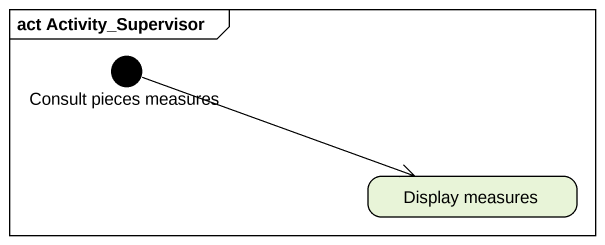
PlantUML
@startuml
mainframe act Activity_Supervisor
hide empty description
state "Consult pieces measures" as Consult_pieces_measures <<start>>
state "Display measures" as Display_measures
Consult_pieces_measures -right-> Display_measures
@enduml
